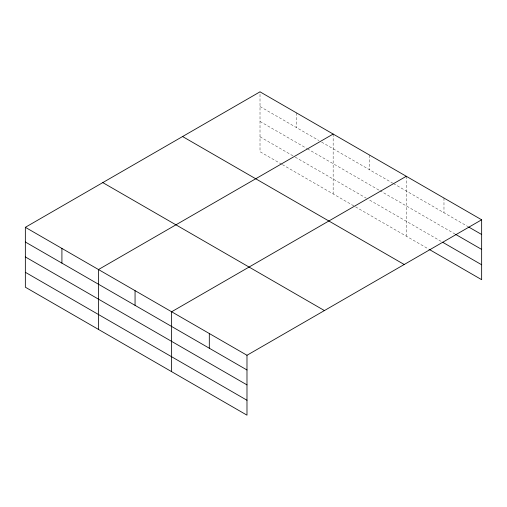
<?xml version="1.0" encoding="UTF-8"?>
<svg xmlns="http://www.w3.org/2000/svg" width="507" height="507" viewBox="0 0 507 507"><rect width="100%" height="100%" fill="white"/><g stroke="black" fill="none" stroke-linecap="round" stroke-linejoin="round"><path stroke-width="0.38" stroke-dasharray="2.54 1.9" d="M281.689 164.236L260.015 151.726L260.015 91.83M260.015 106.533L318.935 140.553M321.641 142.118L392.748 183.173M393.426 183.559L467.948 226.585M260.015 121.446L306.741 148.424M307.419 148.817L379.204 190.264M379.882 190.651L454.931 233.981M260.015 136.814L294.554 156.752M295.232 157.145L366.339 198.199M369.723 200.151L442.605 242.226M282.361 164.629L354.824 206.463M355.502 206.856L428.903 249.229M443.974 198.041L443.974 212.744M406.297 176.284L406.297 236.18M369.723 155.174L369.723 169.877M333.156 134.057L333.156 193.953M296.582 112.947L296.582 127.65"/><path stroke-width="0.76" d="M481.65 219.791L260.015 91.83L25.35 227.313L25.35 287.209L246.985 415.17L246.985 355.274L481.65 219.791L481.65 279.687L429.587 249.628M333.156 134.057L98.491 269.54L98.491 329.436M406.297 176.284L171.626 311.767L171.626 371.663M468.633 226.984L481.65 234.494M455.616 234.38L481.65 249.406M442.605 242.226L481.65 264.774M182.577 136.541L404.212 264.502M102.788 182.602L324.423 310.563M25.35 227.313L246.985 355.274M25.35 242.016L246.985 369.977M25.35 256.929L246.985 384.889M25.35 272.297L246.985 400.257M209.309 333.524L209.309 348.227M135.058 290.657L135.058 305.36M61.917 248.43L61.917 263.133"/></g></svg>
